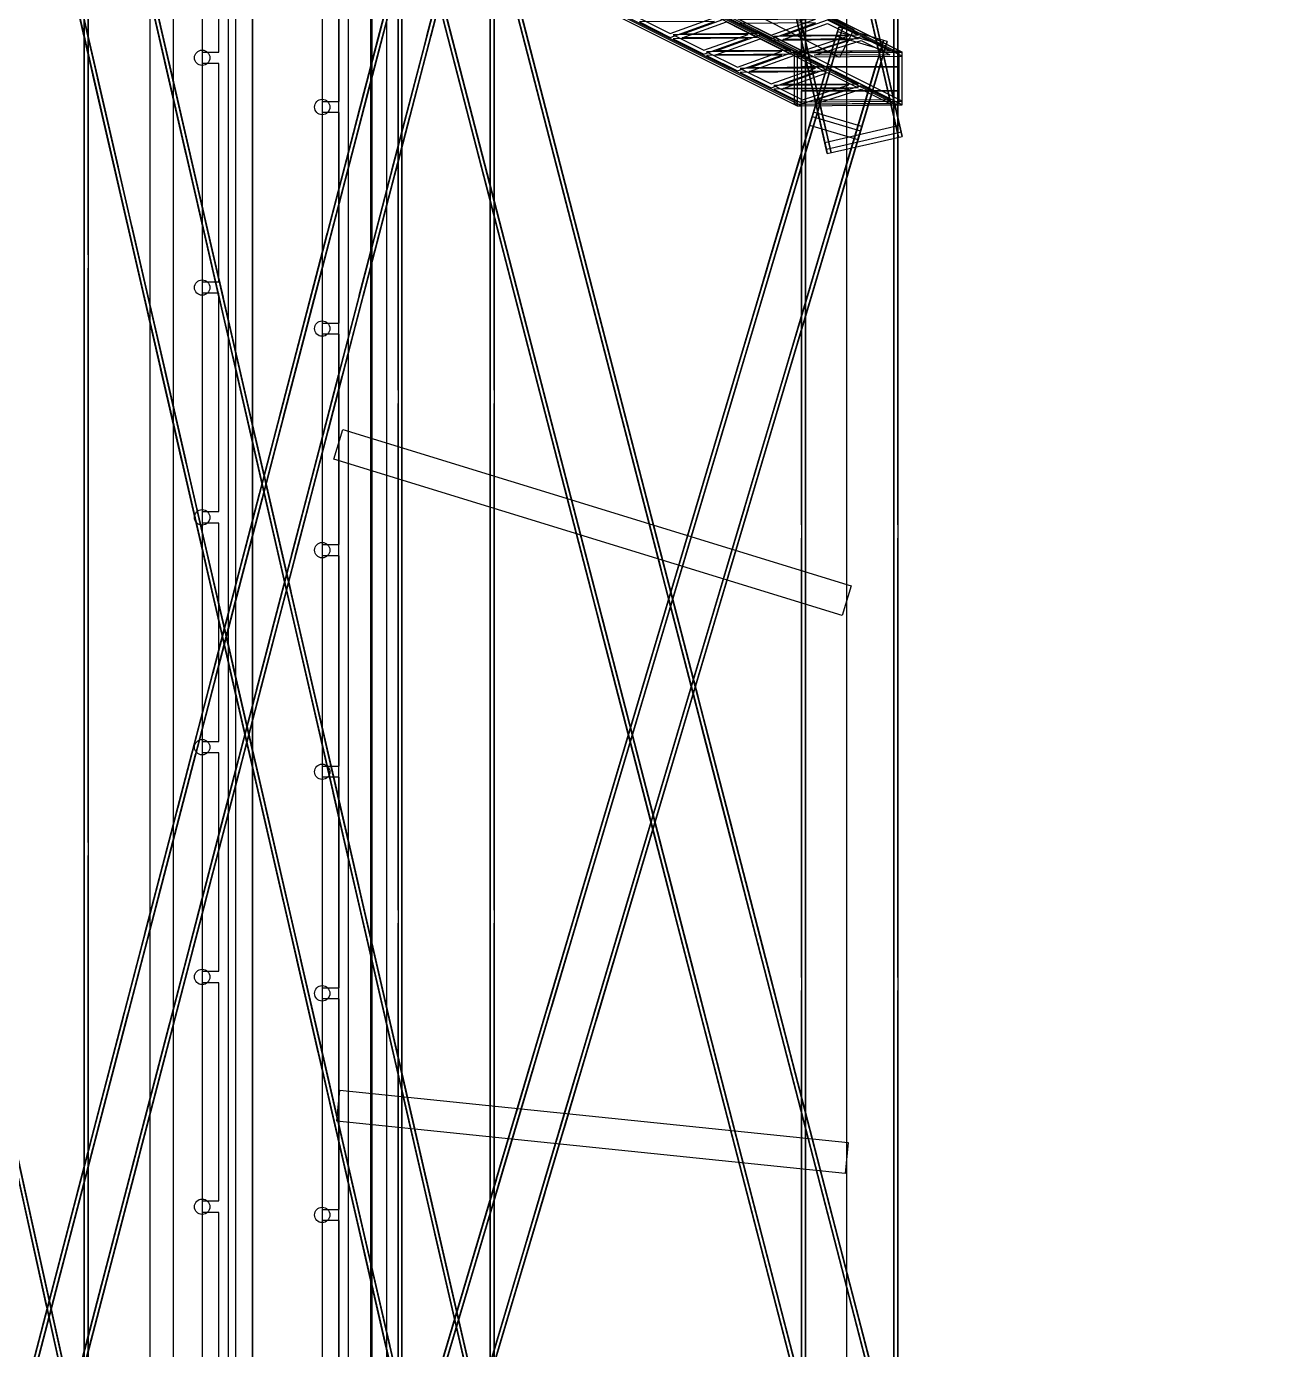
# Model space of a CAD drawing. Header units: millimetres. Extents: x -52000 to 48850, y -48850 to 51750.
# Drawn here: x -14732 to -9509, y 362 to 5870 of the extents above; entities that cross this region are included whole.
import ezdxf

# ---------------------------------------------------------------- set-up
doc = ezdxf.new("R2010")
doc.units = ezdxf.units.MM
doc.layers.add('D-STR-DECK', color=7, linetype='Continuous', lineweight=25)
doc.layers.add('D-STR-STRC', color=7, linetype='Continuous', lineweight=25)

msp = doc.modelspace()

# ---------------------------------------------------------------- linework, layer by layer
at = {"layer": 'D-STR-DECK'}
for points in [[(-11480, -14000), (11480, -14000), (14000, -11480), (14000, 11480), (11480, 14000), (-11480, 14000), (-14000, 11480), (-14000, -11480)], [(-14120, 11617.8), (-14120, -11617.8), (-14216, -11617.8), (-14216, 11617.8)], [(-14000, 11480), (-14000, -11480), (-13890, -11480), (-13890, 11480)], [(-14000, 11480), (-14000, -11480), (-13890, -11480), (-13890, 11480)], [(-14000, 11480), (-14000, -11480), (-13790, -11307.8), (-13790, 11307.8)], [(-14000, 11480), (-14000, -11480), (-13860, -11480), (-13860, 11480)], [(-13790, -11307.8), (4700, -11307.8), (4700, 11307.8), (-13790, 11307.8)], [(-13500, 11070), (-13500, -11070), (-13297.5, -10904), (-13297.5, 10904)], [(-13500, 11070), (-13500, -11070), (-13390, -11070), (-13390, 11070)], [(-13500, 11070), (-13500, -11070), (-13390, -11070), (-13390, 11070)], [(-13500, 11070), (-13500, -11070), (-13297.5, -10904), (-13297.5, 10904)], [(-13432.5, 11014.6), (-13432.5, -11014.6), (-13231, -10849.4), (-13231, 10849.4)], [(-13432.5, 11014.6), (-13432.5, -11014.6), (-11315.7, -9278.9), (-11315.7, 9278.9)], [(-13432.5, 11014.6), (-13432.5, -11014.6), (-13292.5, -11014.6), (-13292.5, 11014.6)], [(-13297.5, -10904), (4700, -10904), (4700, 10904), (-13297.5, 10904)], [(-11345.3, 5741.4), (-13462.1, 6826.3), (-13402.9, 6942), (-11286, 5857.1)], [(-14000, 6672.8), (-14000, 5763.9), (-13930, 5763.9), (-13930, 6672.8)], [(-13500, 6434.4), (-13500, 5558.1), (-13430, 5558.1), (-13430, 6434.4)], [(-14000, 5716.1), (-14000, 4807.3), (-13930, 4807.3), (-13930, 5716.1)], [(-13500, 5511.9), (-13500, 4635.6), (-13430, 4635.6), (-13430, 5511.9)], [(-14000, 4759.4), (-14000, 3850.6), (-13930, 3850.6), (-13930, 4759.4)], [(-13500, 4589.4), (-13500, 3713.1), (-13430, 3713.1), (-13430, 4589.4)], [(-11334.8, 3417.4), (-13451.6, 4068.4), (-13413.4, 4192.6), (-11296.6, 3541.7)], [(-14000, 3802.7), (-14000, 2893.9), (-13930, 2893.9), (-13930, 3802.7)], [(-13500, 3666.9), (-13500, 2790.6), (-13430, 2790.6), (-13430, 3666.9)], [(-14000, 2846.1), (-14000, 1937.3), (-13930, 1937.3), (-13930, 2846.1)], [(-13500, 2744.4), (-13500, 1868.1), (-13430, 1868.1), (-13430, 2744.4)], [(-14000, 1889.4), (-14000, 980.6), (-13930, 980.6), (-13930, 1889.4)], [(-13500, 1821.9), (-13500, 945.6), (-13430, 945.6), (-13430, 1821.9)], [(-11322.3, 1095.2), (-13439.1, 1312.2), (-13425.9, 1441.5), (-11309, 1224.5)], [(-14000, 932.7), (-14000, 23.9), (-13930, 23.9), (-13930, 932.7)], [(-13500, 899.4), (-13500, 23.1), (-13430, 23.1), (-13430, 899.4)]]:
    msp.add_lwpolyline(points, close=True, dxfattribs=at)
for centre in [(-14000, 5740), (-13500, 5535), (-14000, 4783.3), (-13500, 4612.5), (-14000, 3826.7), (-13500, 3690), (-14000, 2870), (-13500, 2767.5), (-14000, 1913.3), (-13500, 1845), (-14000, 956.7), (-13500, 922.5)]:
    msp.add_circle(centre, 32, dxfattribs=at)
at = {"layer": 'D-STR-STRC'}
for points in [[(-14491.3, 14675.3), (-14491.3, 14675.3), (-14491.3, -14675.3), (-14491.3, -14675.3)], [(-12906.5, 13290.9), (-12780.6, 12741.3), (-11100.1, 5409.1), (-11226, 5958.6)], [(-12890.9, 13294.4), (-12765, 12744.9), (-11084.5, 5412.7), (-11210.4, 5962.2)], [(-13202.9, 13222.9), (-13076.9, 12673.4), (-11396.4, 5341.2), (-11522.4, 5890.7)], [(-13187.3, 13226.5), (-13061.3, 12677), (-11380.8, 5344.8), (-11506.8, 5894.3)], [(-13167.9, 12983.9), (-13167.9, 12983.9), (-13167.9, -12983.9), (-13167.9, -12983.9)], [(-12799.9, 12983.9), (-12799.9, 12983.9), (-12799.9, -12983.9), (-12799.9, -12983.9)], [(-11487.4, 11303.4), (-11487.4, 11303.4), (-11487.4, -11303.4), (-11487.4, -11303.4)], [(-11119.4, 11303.4), (-11119.4, 11303.4), (-11119.4, -11303.4), (-11119.4, -11303.4)], [(-16417.3, 8543.1), (-16301.5, 8019.1), (-14476.8, -230.9), (-14592.7, 293.1)], [(-16401.7, 8546.5), (-16285.8, 8022.6), (-14461.2, -227.4), (-14577.1, 296.5)], [(-14597.2, 7639.8), (-14472.8, 7100.2), (-12781.4, -237.5), (-12905.8, 302.2)], [(-14581.6, 7643.4), (-14457.2, 7103.8), (-12765.8, -233.9), (-12890.2, 305.8)], [(-14893.5, 7571.6), (-14769.1, 7031.9), (-13077.6, -305.8), (-13202, 233.9)], [(-14877.9, 7575.2), (-14753.5, 7035.5), (-13062, -302.2), (-13186.4, 237.5)], [(-11503.4, 7508.1), (-11503.4, 7508.1), (-11503.4, 5701.7), (-11503.4, 5701.7)], [(-11487.4, 7508.1), (-11487.4, 7508.1), (-11487.4, 5701.7), (-11487.4, 5701.7)], [(-11119.4, 7508.1), (-11119.4, 7508.1), (-11119.4, 5701.7), (-11119.4, 5701.7)], [(-11103.4, 7508.1), (-11103.4, 7508.1), (-11103.4, 5701.7), (-11103.4, 5701.7)], [(-14491.3, 7287.7), (-14491.3, 7287.7), (-14491.3, 4919.3), (-14491.3, 4919.3)], [(-14475.3, 7287.7), (-14475.3, 7287.7), (-14475.3, 4919.3), (-14475.3, 4919.3)], [(-12916.8, 6807.4), (-12772.2, 6248.7), (-11091.7, -243.3), (-11236.3, 315.5)], [(-12901.4, 6811.4), (-12756.7, 6252.7), (-11076.2, -239.3), (-11220.9, 319.5)], [(-13211.1, 6731.3), (-13066.5, 6172.5), (-11386, -319.5), (-11530.6, 239.3)], [(-13195.7, 6735.3), (-13051, 6176.5), (-11370.5, -315.5), (-11515.2, 243.3)], [(-14824, -154.1), (-14729.9, 207.1), (-13038.5, 6699), (-13132.6, 6337.8)], [(-14808.5, -158.1), (-14714.4, 203), (-13023, 6695), (-13117.1, 6333.8)], [(-12892.1, 6711.9), (-12770.7, 6243), (-12654.3, 5793.4)], [(-12886.8, 6691.4), (-12770.4, 6241.8), (-12649, 5772.9)], [(-12876.6, 6715.9), (-12755.2, 6247), (-12638.9, 5797.4)], [(-12871.3, 6695.4), (-12754.9, 6245.8), (-12633.6, 5776.9)], [(-14636.3, -203), (-14542.2, 158.1), (-12850.7, 6650.1), (-12944.9, 6288.9)], [(-14620.8, -207.1), (-14526.7, 154.1), (-12835.3, 6646.1), (-12929.4, 6284.9)], [(-13186.4, 6635.7), (-13065, 6166.8), (-12948.6, 5717.2)], [(-13181.1, 6615.2), (-13064.7, 6165.6), (-12943.3, 5696.7)], [(-13170.9, 6639.7), (-13049.5, 6170.8), (-12933.2, 5721.2)], [(-13165.6, 6619.2), (-13049.2, 6169.6), (-12927.9, 5700.7)], [(-13256.2, 5863.4), (-13135.2, 6327.9), (-13069.1, 6581.6)], [(-13240.7, 5859.4), (-13119.7, 6323.8), (-13053.6, 6577.5)], [(-12765.5, 6603.3), (-13202.4, 6600.2), (-11521.9, 5759.9), (-11085, 5763.1)], [(-12765.5, 6587.4), (-13202.4, 6584.2), (-11521.9, 5744), (-11085, 5747.1)], [(-13068.5, 5814.5), (-12947.5, 6279), (-12881.4, 6532.6)], [(-13063.6, 5833.2), (-12997.5, 6086.9), (-12876.5, 6551.4)], [(-13053, 5810.5), (-12932, 6274.9), (-12865.9, 6528.6)], [(-13048.1, 5829.2), (-12982, 6082.9), (-12861, 6547.3)], [(-11350.5, 6501.9), (-11228.7, 5970.4), (-11127.4, 5528.2)], [(-11335, 6505.4), (-11213.1, 5974), (-11111.8, 5531.8)], [(-11346.4, 6484), (-11245.1, 6041.8), (-11123.3, 5510.4)], [(-11330.9, 6487.6), (-11229.5, 6045.4), (-11107.7, 5513.9)], [(-12765.5, 6399.7), (-13202.4, 6396.6), (-11521.9, 5556.3), (-11085, 5559.5)], [(-13183.9, 6442), (-13183.9, 6442), (-13183.9, 4355.5), (-13183.9, 4355.5)], [(-13167.9, 6442), (-13167.9, 6442), (-13167.9, 4355.5), (-13167.9, 4355.5)], [(-12799.9, 6442), (-12799.9, 6442), (-12799.9, 4355.5), (-12799.9, 4355.5)], [(-12783.9, 6442), (-12783.9, 6442), (-12783.9, 4355.5), (-12783.9, 4355.5)], [(-11646.9, 6434), (-11525.1, 5902.5), (-11423.7, 5460.3)], [(-11642.8, 6416.1), (-11541.4, 5973.9), (-11419.6, 5442.4)], [(-11631.3, 6437.5), (-11509.5, 5906.1), (-11408.1, 5463.9)], [(-11627.2, 6419.7), (-11525.8, 5977.5), (-11404, 5446)], [(-14299.4, 6347.8), (-14169.7, 5785.1), (-14069.6, 5350.9)], [(-14283.8, 6351.4), (-14154.1, 5788.7), (-14054, 5354.5)], [(-14280.1, 6335.4), (-14180, 5901.1), (-14050.3, 5338.5)], [(-12765.5, 6383.7), (-13202.4, 6380.6), (-11521.9, 5540.3), (-11085, 5543.5)], [(-14595.6, 6279.5), (-14465.9, 5716.8), (-14365.8, 5282.6)], [(-14580, 6283.1), (-14450.3, 5720.4), (-14350.2, 5286.2)], [(-14295.7, 6331.8), (-14195.6, 5897.5), (-14065.9, 5334.9)], [(-14591.9, 6263.5), (-14491.8, 5829.3), (-14362.1, 5266.6)], [(-14576.3, 6267.1), (-14476.2, 5832.9), (-14346.6, 5270.2)], [(-12759.9, 6201.2), (-12630.7, 5702), (-12514.3, 5252.4)], [(-12754.6, 6180.7), (-12638.2, 5731.1), (-12509, 5231.9)], [(-12744.4, 6205.2), (-12615.2, 5706), (-12498.8, 5256.4)], [(-12739.1, 6184.7), (-12622.7, 5735.1), (-12493.5, 5235.9)], [(-13054.2, 6125), (-12925, 5625.8), (-12808.6, 5176.2)], [(-13038.7, 6129), (-12909.5, 5629.9), (-12793.1, 5180.2)], [(-13397.1, 5322.4), (-13267.8, 5819), (-13201.7, 6072.7)], [(-13392.3, 5341.2), (-13326.2, 5594.8), (-13196.8, 6091.5)], [(-13381.7, 5318.4), (-13252.3, 5815), (-13186.2, 6068.7)], [(-13376.8, 5337.1), (-13310.7, 5590.8), (-13181.3, 6087.4)], [(-13048.9, 6104.5), (-12932.5, 5654.9), (-12803.3, 5155.7)], [(-13033.4, 6108.6), (-12917, 5658.9), (-12787.8, 5159.7)], [(-13209.4, 5273.5), (-13080, 5770.1), (-13013.9, 6023.8)], [(-13204.5, 5292.2), (-13138.4, 5545.9), (-13009, 6042.5)], [(-13193.9, 5269.5), (-13064.5, 5766.1), (-12998.4, 6019.8)], [(-13189, 5288.2), (-13123, 5541.9), (-12993.6, 6038.5)], [(-11221, 6008.4), (-11532.9, 5936.9), (-11407, 5387.3), (-11095.1, 5458.8)], [(-11210.4, 5962.2), (-11522.4, 5890.7), (-11396.4, 5341.2), (-11084.5, 5412.7)], [(-11866.3, 5907.3), (-12179.1, 5905.1), (-12050.9, 5841)], [(-11816.3, 5905), (-11688.1, 5840.9), (-12000.9, 5838.6)], [(-11446.2, 5900.9), (-11759, 5898.6), (-11630.8, 5834.6)], [(-11396.2, 5898.5), (-11268, 5834.5), (-11580.8, 5832.2)], [(-13139.7, -155.6), (-13029.4, 215.4), (-11348.9, 5867.1), (-11459.2, 5496.1)], [(-13124.4, -160.1), (-13014.1, 210.9), (-11333.6, 5862.6), (-11443.9, 5491.6)], [(-11866.3, 5891.3), (-12179.1, 5889.1), (-12050.9, 5825)], [(-11816.3, 5889), (-11688.1, 5824.9), (-12000.9, 5822.7)], [(-11446.2, 5884.9), (-11759, 5882.7), (-11630.8, 5818.6)], [(-11396.2, 5882.6), (-11268, 5818.5), (-11580.8, 5816.2)], [(-11459.2, 5496.1), (-11257.9, 5436.3), (-11147.6, 5807.3), (-11348.9, 5867.1)], [(-11354.2, 5849.5), (-11152.9, 5789.6), (-11147.6, 5807.3), (-11348.9, 5867.1)], [(-12953.8, -210.9), (-12843.5, 160.1), (-11163, 5811.9), (-11273.3, 5440.8)], [(-12938.4, -215.4), (-12828.1, 155.6), (-11147.6, 5807.3), (-11257.9, 5436.3)], [(-11726.3, 5837.3), (-12039, 5835), (-11910.9, 5771)], [(-11726.3, 5821.3), (-12039, 5819.1), (-11910.9, 5755)], [(-11676.2, 5834.9), (-11548.1, 5770.9), (-11860.9, 5768.6)], [(-11676.2, 5819), (-11548.1, 5754.9), (-11860.9, 5752.6)], [(-11306.2, 5830.9), (-11618.9, 5828.6), (-11499.4, 5768.9)], [(-11306.2, 5814.9), (-11618.9, 5812.6), (-11499.4, 5752.9)], [(-11470.3, 5458.9), (-11269, 5399.1), (-11158.7, 5770.1), (-11360, 5829.9)], [(-11256.1, 5828.5), (-11136.6, 5768.7), (-11449.4, 5766.5)], [(-11256.1, 5812.5), (-11136.6, 5752.8), (-11449.4, 5750.5)], [(-14158.4, 5736.3), (-14028.7, 5173.7), (-13928.6, 4739.4)], [(-14142.8, 5739.9), (-14013.1, 5177.3), (-13913, 4743)], [(-11586.2, 5767.3), (-11899, 5765), (-11770.9, 5701)], [(-11586.2, 5751.3), (-11899, 5749.1), (-11770.9, 5685)], [(-11536.2, 5764.9), (-11408.1, 5700.8), (-11720.8, 5698.6)], [(-11536.2, 5748.9), (-11408.1, 5684.9), (-11720.8, 5682.6)], [(-11580.7, 5087.5), (-11459.8, 5494.3), (-11382.3, 5754.9)], [(-11573.9, 5110.5), (-11496.4, 5371.1), (-11375.5, 5777.9)], [(-11565.4, 5082.9), (-11444.5, 5489.7), (-11367, 5750.3)], [(-11558.6, 5105.9), (-11481.1, 5366.5), (-11360.1, 5773.3)], [(-11096.9, 5549.4), (-11096.9, 5769), (-11533.8, 5765.9), (-11533.8, 5546.3)], [(-11085, 5543.5), (-11085, 5763.1), (-11521.9, 5759.9), (-11521.9, 5540.3)], [(-11502, 5540.5), (-11502, 5760.1), (-11521.9, 5759.9), (-11521.9, 5540.3)], [(-11085, 5543.5), (-11085, 5763.1), (-11104.8, 5762.9), (-11104.8, 5543.3)], [(-14154.8, 5720.3), (-14054.7, 5286.1), (-13925, 4723.4)], [(-14139.2, 5723.9), (-14039.1, 5289.7), (-13909.4, 4727)], [(-11446.2, 5697.3), (-11759, 5695), (-11630.8, 5630.9)], [(-11446.2, 5681.3), (-11759, 5679), (-11630.8, 5615)], [(-11396.2, 5694.9), (-11268, 5630.8), (-11580.8, 5628.6)], [(-11396.2, 5678.9), (-11268, 5614.9), (-11580.8, 5612.6)], [(-11103.4, 5701.7), (-11503.4, 5701.7), (-11503.4, 5701.7), (-11103.4, 5701.7)], [(-11394.8, 5032.2), (-11273.8, 5439), (-11196.3, 5699.6)], [(-11388, 5055.2), (-11310.5, 5315.8), (-11189.5, 5722.6)], [(-11379.5, 5027.6), (-11258.5, 5434.4), (-11181, 5695)], [(-11372.6, 5050.6), (-11295.1, 5311.2), (-11174.2, 5718)], [(-14454.7, 5668), (-14325, 5105.4), (-14224.9, 4671.1)], [(-14451, 5652), (-14350.9, 5217.8), (-14221.2, 4655.2)], [(-14439.1, 5671.6), (-14309.4, 5109), (-14209.3, 4674.7)], [(-14435.4, 5655.6), (-14335.3, 5221.4), (-14205.6, 4658.8)], [(-12619.9, 5660.2), (-12490.7, 5161), (-12374.3, 4711.4)], [(-12614.6, 5639.7), (-12498.2, 5190.1), (-12369, 4690.9)], [(-12604.4, 5664.2), (-12475.2, 5165), (-12358.8, 4715.4)], [(-12599.1, 5643.7), (-12482.7, 5194.1), (-12353.5, 4694.9)], [(-11306.2, 5627.2), (-11618.9, 5625), (-11499.4, 5565.2)], [(-11256.1, 5624.9), (-11136.6, 5565.1), (-11449.4, 5562.9)], [(-12914.2, 5584), (-12785, 5084.8), (-12668.6, 4635.2)], [(-12908.9, 5563.6), (-12792.5, 5113.9), (-12663.3, 4614.7)], [(-12898.7, 5588), (-12769.5, 5088.9), (-12653.1, 4639.2)], [(-12893.4, 5567.6), (-12777, 5117.9), (-12647.8, 4618.7)], [(-11306.2, 5611.3), (-11618.9, 5609), (-11499.4, 5549.3)], [(-11503.4, 5601.7), (-11503.4, 5601.7), (-11503.4, 3795.3), (-11503.4, 3795.3)], [(-11103.4, 5601.7), (-11503.4, 5601.7), (-11503.4, 5601.7), (-11103.4, 5601.7)], [(-11487.4, 5601.7), (-11487.4, 5601.7), (-11487.4, 3795.3), (-11487.4, 3795.3)], [(-11256.1, 5608.9), (-11136.6, 5549.1), (-11449.4, 5546.9)], [(-11119.4, 5601.7), (-11119.4, 5601.7), (-11119.4, 3795.3), (-11119.4, 3795.3)], [(-11103.4, 5601.7), (-11103.4, 5601.7), (-11103.4, 3795.3), (-11103.4, 3795.3)], [(-13538.1, 4781.4), (-13408.7, 5278), (-13342.6, 5531.7)], [(-13533.2, 4800.2), (-13467.1, 5053.8), (-13337.7, 5550.5)], [(-13522.6, 4777.4), (-13393.2, 5274), (-13327.1, 5527.7)], [(-13517.7, 4796.1), (-13451.6, 5049.8), (-13322.2, 5546.4)], [(-11459.2, 5496.1), (-11257.9, 5436.3), (-11252.7, 5453.9), (-11454, 5513.8)], [(-13350.4, 4732.5), (-13221, 5229.1), (-13154.9, 5482.8)], [(-13345.5, 4751.2), (-13279.4, 5004.9), (-13150, 5501.5)], [(-13334.9, 4728.5), (-13205.5, 5225.1), (-13139.4, 5478.8)], [(-13330, 4747.2), (-13263.9, 5000.9), (-13134.5, 5497.5)], [(-11088.4, 5429.9), (-11400.3, 5358.4), (-11396.4, 5341.2), (-11084.5, 5412.7)], [(-11720.8, 4616.5), (-11591.8, 5050.3), (-11514.3, 5310.9)], [(-11713.9, 4639.5), (-11636.5, 4900.1), (-11507.5, 5333.9)], [(-11705.5, 4611.9), (-11576.5, 5045.7), (-11499, 5306.3)], [(-11698.6, 4634.9), (-11621.1, 4895.5), (-11492.1, 5329.3)], [(-11534.8, 4561.2), (-11405.9, 4995), (-11328.4, 5255.6)], [(-11528, 4584.2), (-11450.5, 4844.8), (-11321.5, 5278.6)], [(-11519.5, 4556.6), (-11390.5, 4990.4), (-11313, 5251)], [(-11512.7, 4579.6), (-11435.2, 4840.2), (-11306.2, 5274)], [(-14017.5, 5124.8), (-13887.8, 4562.2), (-13787.7, 4127.9)], [(-14001.9, 5128.4), (-13872.2, 4565.8), (-13772.1, 4131.5)], [(-12464.3, 5123.2), (-12335.1, 4624), (-12218.7, 4174.4)], [(-14013.8, 5108.9), (-13913.7, 4674.6), (-13784, 4112)], [(-13998.2, 5112.4), (-13898.1, 4678.2), (-13768.4, 4115.6)], [(-12479.8, 5119.2), (-12350.6, 4620), (-12234.2, 4170.4)], [(-12474.5, 5098.7), (-12358.1, 4649.1), (-12228.9, 4149.9)], [(-12459, 5102.7), (-12342.6, 4653.1), (-12213.4, 4153.9)], [(-14313.7, 5056.5), (-14184, 4493.9), (-14083.9, 4059.6)], [(-14310, 5040.6), (-14209.9, 4606.3), (-14080.2, 4043.7)], [(-14298.1, 5060.1), (-14168.4, 4497.5), (-14068.3, 4063.2)], [(-14294.4, 5044.2), (-14194.3, 4609.9), (-14064.6, 4047.3)], [(-12774.1, 5043), (-12644.9, 4543.8), (-12528.5, 4094.2)], [(-12768.8, 5022.6), (-12652.4, 4572.9), (-12523.2, 4073.7)], [(-12758.6, 5047), (-12629.4, 4547.9), (-12513, 4098.2)], [(-12753.3, 5026.6), (-12636.9, 4576.9), (-12507.7, 4077.7)], [(-13679, 4240.4), (-13549.7, 4737.1), (-13483.6, 4990.7)], [(-13674.2, 4259.2), (-13608.1, 4512.8), (-13478.7, 5009.5)], [(-13663.6, 4236.4), (-13534.2, 4733), (-13468.1, 4986.7)], [(-13658.7, 4255.1), (-13592.6, 4508.8), (-13463.2, 5005.4)], [(-13486.4, 4210.2), (-13420.3, 4463.9), (-13291, 4960.5)], [(-13491.3, 4191.5), (-13361.9, 4688.1), (-13295.8, 4941.8)], [(-13475.8, 4187.5), (-13346.4, 4684.1), (-13280.3, 4937.8)], [(-13471, 4206.2), (-13404.9, 4459.9), (-13275.5, 4956.5)], [(-14491.3, 4864.3), (-14491.3, 4864.3), (-14491.3, 2473.4), (-14491.3, 2473.4)], [(-14475.3, 4864.3), (-14475.3, 4864.3), (-14475.3, 2473.4), (-14475.3, 2473.4)], [(-11854, 4168.5), (-11776.5, 4429.1), (-11647.5, 4862.9)], [(-11838.7, 4164), (-11761.2, 4424.6), (-11632.2, 4858.3)], [(-11860.8, 4145.5), (-11731.9, 4579.3), (-11654.4, 4839.9)], [(-11845.5, 4141), (-11716.5, 4574.7), (-11639, 4835.3)], [(-11668, 4113.2), (-11590.5, 4373.8), (-11461.6, 4807.6)], [(-11652.7, 4108.7), (-11575.2, 4369.3), (-11446.2, 4803)], [(-11674.9, 4090.2), (-11545.9, 4524), (-11468.4, 4784.6)], [(-11659.5, 4085.7), (-11530.6, 4519.4), (-11453.1, 4780)], [(-12339.8, 4578.2), (-12210.6, 4079), (-12094.2, 3629.4)], [(-12324.3, 4582.2), (-12195.1, 4083), (-12078.7, 3633.4)], [(-13860.9, 4516.9), (-13731.2, 3954.3), (-13631.1, 3520.1)], [(-12334.5, 4557.7), (-12218.1, 4108.1), (-12088.9, 3608.9)], [(-12319, 4561.7), (-12202.6, 4112.1), (-12073.4, 3612.9)], [(-13876.5, 4513.3), (-13746.8, 3950.7), (-13646.7, 3516.5)], [(-13872.8, 4497.4), (-13772.7, 4063.1), (-13643.1, 3500.5)], [(-13857.3, 4501), (-13757.2, 4066.7), (-13627.5, 3504.1)], [(-13815.1, 3718.2), (-13749, 3971.8), (-13619.6, 4468.5)], [(-13799.6, 3714.1), (-13733.5, 3967.8), (-13604.2, 4464.4)], [(-12634.1, 4502), (-12504.9, 4002.9), (-12388.5, 3553.2)], [(-12628.8, 4481.6), (-12512.4, 4031.9), (-12383.2, 3532.7)], [(-12618.6, 4506), (-12489.4, 4006.9), (-12373, 3557.2)], [(-12613.3, 4485.6), (-12496.9, 4035.9), (-12367.7, 3536.7)], [(-14172.8, 4445.1), (-14043.1, 3882.4), (-13943, 3448.2)], [(-14169.1, 4429.1), (-14069, 3994.8), (-13939.3, 3432.2)], [(-14157.2, 4448.7), (-14027.5, 3886), (-13927.4, 3451.8)], [(-14153.5, 4432.7), (-14053.4, 3998.4), (-13923.7, 3435.8)], [(-13820, 3699.4), (-13690.6, 4196.1), (-13624.5, 4449.7)], [(-13804.5, 3695.4), (-13675.1, 4192), (-13609, 4445.7)], [(-13627.4, 3669.3), (-13561.3, 3922.9), (-13431.9, 4419.6)], [(-13611.9, 3665.2), (-13545.8, 3918.9), (-13416.4, 4415.5)], [(-13632.3, 3650.5), (-13502.9, 4147.1), (-13436.8, 4400.8)], [(-13616.8, 3646.5), (-13487.4, 4143.1), (-13421.3, 4396.8)], [(-12000.9, 3674.5), (-11871.9, 4108.3), (-11794.4, 4368.9)], [(-11994, 3697.5), (-11916.5, 3958.1), (-11787.6, 4391.9)], [(-11985.5, 3670), (-11856.6, 4103.7), (-11779.1, 4364.3)], [(-11978.7, 3693), (-11901.2, 3953.6), (-11772.2, 4387.4)], [(-13183.9, 4300.5), (-13183.9, 4300.5), (-13183.9, 2191.5), (-13183.9, 2191.5)], [(-13167.9, 4300.5), (-13167.9, 4300.5), (-13167.9, 2191.5), (-13167.9, 2191.5)], [(-12799.9, 4300.5), (-12799.9, 4300.5), (-12799.9, 2191.5), (-12799.9, 2191.5)], [(-12783.9, 4300.5), (-12783.9, 4300.5), (-12783.9, 2191.5), (-12783.9, 2191.5)], [(-11814.9, 3619.2), (-11685.9, 4053), (-11608.5, 4313.6)], [(-11808.1, 3642.3), (-11730.6, 3902.8), (-11601.6, 4336.6)], [(-11799.6, 3614.7), (-11670.6, 4048.5), (-11593.1, 4309.1)], [(-11792.7, 3637.7), (-11715.3, 3898.3), (-11586.3, 4332.1)], [(-12199.7, 4037.2), (-12070.5, 3538), (-11954.1, 3088.4)], [(-12184.3, 4041.2), (-12055, 3542), (-11938.6, 3092.4)], [(-12194.4, 4016.7), (-12078.1, 3567.1), (-11948.8, 3067.9)], [(-12179, 4020.8), (-12062.6, 3571.1), (-11933.3, 3071.9)], [(-13956.1, 3177.2), (-13890, 3430.8), (-13760.6, 3927.5)], [(-13940.6, 3173.1), (-13874.5, 3426.8), (-13745.1, 3923.4)], [(-12494, 3961), (-12364.8, 3461.9), (-12248.4, 3012.2)], [(-12488.7, 3940.6), (-12372.4, 3490.9), (-12243.1, 2991.7)], [(-12478.6, 3965), (-12349.3, 3465.9), (-12232.9, 3016.2)], [(-12473.3, 3944.6), (-12356.9, 3494.9), (-12227.6, 2995.7)], [(-12134.1, 3226.6), (-12056.6, 3487.2), (-11927.6, 3920.9)], [(-12118.7, 3222), (-12041.2, 3482.6), (-11912.3, 3916.4)], [(-13961, 3158.4), (-13831.6, 3655.1), (-13765.5, 3908.7)], [(-13945.5, 3154.4), (-13816.1, 3651), (-13750, 3904.7)], [(-13773.2, 3109.5), (-13643.8, 3606.1), (-13577.7, 3859.8)], [(-13768.3, 3128.3), (-13702.2, 3381.9), (-13572.9, 3878.6)], [(-13757.7, 3105.5), (-13628.3, 3602.1), (-13562.3, 3855.8)], [(-13752.9, 3124.2), (-13686.8, 3377.9), (-13557.4, 3874.5)], [(-13735.6, 3901.9), (-13605.9, 3339.2), (-13505.8, 2905)], [(-13731.9, 3885.9), (-13631.8, 3451.7), (-13502.1, 2889)], [(-13720, 3905.5), (-13590.3, 3342.8), (-13490.2, 2908.6)], [(-13716.3, 3889.5), (-13616.2, 3455.2), (-13486.5, 2892.6)], [(-12140.9, 3203.6), (-12011.9, 3637.3), (-11934.4, 3897.9)], [(-12125.6, 3199), (-11996.6, 3632.8), (-11919.1, 3893.4)], [(-11948.1, 3171.3), (-11870.6, 3431.9), (-11741.7, 3865.6)], [(-11932.8, 3166.7), (-11855.3, 3427.3), (-11726.3, 3861.1)], [(-14031.8, 3833.6), (-13902.1, 3271), (-13802, 2836.7)], [(-14028.1, 3817.6), (-13928, 3383.4), (-13798.3, 2820.7)], [(-14016.2, 3837.2), (-13886.5, 3274.5), (-13786.4, 2840.3)], [(-14012.5, 3821.2), (-13912.4, 3387), (-13782.7, 2824.3)], [(-11955, 3148.3), (-11826, 3582), (-11748.5, 3842.6)], [(-11939.6, 3143.7), (-11810.6, 3577.5), (-11733.2, 3838.1)], [(-11503.4, 3740.3), (-11503.4, 3740.3), (-11503.4, 1911.4), (-11503.4, 1911.4)], [(-11487.4, 3740.3), (-11487.4, 3740.3), (-11487.4, 1911.4), (-11487.4, 1911.4)], [(-11119.4, 3740.3), (-11119.4, 3740.3), (-11119.4, 1911.4), (-11119.4, 1911.4)], [(-11103.4, 3740.3), (-11103.4, 3740.3), (-11103.4, 1911.4), (-11103.4, 1911.4)], [(-12059.7, 3496.2), (-11930.5, 2997), (-11814.1, 2547.4)], [(-12054.4, 3475.7), (-11938, 3026.1), (-11808.8, 2526.9)], [(-12044.2, 3500.2), (-11915, 3001), (-11798.6, 2551.4)], [(-12038.9, 3479.8), (-11922.5, 3030.1), (-11793.3, 2530.9)], [(-12354, 3420), (-12224.8, 2920.9), (-12108.4, 2471.2)], [(-12338.5, 3424), (-12209.3, 2924.9), (-12092.9, 2475.2)], [(-12281, 2732.6), (-12152, 3166.4), (-12074.5, 3427)], [(-12274.1, 2755.6), (-12196.6, 3016.2), (-12067.6, 3450)], [(-12265.6, 2728), (-12136.6, 3161.8), (-12059.2, 3422.4)], [(-12258.8, 2751), (-12181.3, 3011.6), (-12052.3, 3445.4)], [(-14101.9, 2617.4), (-13972.5, 3114.1), (-13906.4, 3367.7)], [(-14097, 2636.2), (-14030.9, 2889.9), (-13901.5, 3386.5)], [(-14086.4, 2613.4), (-13957, 3110), (-13890.9, 3363.7)], [(-14081.5, 2632.1), (-14015.4, 2885.8), (-13886.1, 3382.4)], [(-12348.7, 3399.6), (-12232.3, 2949.9), (-12103.1, 2450.7)], [(-12333.2, 3403.6), (-12216.8, 2953.9), (-12087.6, 2454.8)], [(-12095, 2677.3), (-11966, 3111.1), (-11888.5, 3371.7)], [(-12088.2, 2700.3), (-12010.7, 2960.9), (-11881.7, 3394.7)], [(-12079.7, 2672.7), (-11950.7, 3106.5), (-11873.2, 3367.1)], [(-12072.8, 2695.7), (-11995.3, 2956.3), (-11866.4, 3390.1)], [(-13914.2, 2568.5), (-13784.8, 3065.1), (-13718.7, 3318.8)], [(-13909.3, 2587.3), (-13843.2, 2840.9), (-13713.8, 3337.6)], [(-13898.7, 2564.5), (-13769.3, 3061.1), (-13703.2, 3314.8)], [(-13893.8, 2583.2), (-13827.7, 2836.9), (-13698.3, 3333.5)], [(-13594.6, 3290.4), (-13464.9, 2727.8), (-13364.8, 2293.5)], [(-13590.9, 3274.4), (-13490.8, 2840.2), (-13361.2, 2277.5)], [(-13579, 3294), (-13449.3, 2731.4), (-13349.2, 2297.1)], [(-13575.4, 3278), (-13475.3, 2843.8), (-13345.6, 2281.1)], [(-13890.9, 3222.1), (-13761.2, 2659.5), (-13661.1, 2225.2)], [(-13887.2, 3206.1), (-13787.1, 2771.9), (-13657.4, 2209.3)], [(-13875.3, 3225.7), (-13745.6, 2663.1), (-13645.5, 2228.8)], [(-13871.6, 3209.7), (-13771.5, 2775.5), (-13641.8, 2212.9)], [(-12414.2, 2284.6), (-12336.7, 2545.2), (-12207.7, 2979)], [(-12421, 2261.6), (-12292, 2695.4), (-12214.5, 2956)], [(-12405.7, 2257), (-12276.7, 2690.8), (-12199.2, 2951.4)], [(-12398.8, 2280.1), (-12321.3, 2540.7), (-12192.4, 2974.4)], [(-12228.2, 2229.3), (-12150.7, 2489.9), (-12021.7, 2923.7)], [(-11919.7, 2955.2), (-11790.4, 2456), (-11674.1, 2006.4)], [(-11914.4, 2934.7), (-11798, 2485.1), (-11668.8, 1985.9)], [(-11904.2, 2959.2), (-11775, 2460.1), (-11658.6, 2010.4)], [(-11898.9, 2938.8), (-11782.5, 2489.1), (-11653.3, 1989.9)], [(-12235, 2206.3), (-12106.1, 2640.1), (-12028.6, 2900.7)], [(-12219.7, 2201.8), (-12090.7, 2635.5), (-12013.2, 2896.1)], [(-12214, 2879), (-12084.7, 2379.9), (-11968.4, 1930.2)], [(-12212.9, 2224.8), (-12135.4, 2485.4), (-12006.4, 2919.1)], [(-12198.5, 2883), (-12069.3, 2383.9), (-11952.9, 1934.2)], [(-14242.9, 2076.4), (-14113.5, 2573.1), (-14047.4, 2826.7)], [(-14238, 2095.2), (-14171.9, 2348.9), (-14042.5, 2845.5)], [(-14227.4, 2072.4), (-14098, 2569), (-14031.9, 2822.7)], [(-14222.5, 2091.1), (-14156.4, 2344.8), (-14027, 2841.4)], [(-12208.7, 2858.6), (-12092.3, 2408.9), (-11963.1, 1909.7)], [(-12193.2, 2862.6), (-12076.8, 2412.9), (-11947.6, 1913.8)], [(-14055.1, 2027.5), (-13925.7, 2524.2), (-13859.6, 2777.8)], [(-14050.2, 2046.3), (-13984.1, 2299.9), (-13854.8, 2796.6)], [(-14039.6, 2023.5), (-13910.2, 2520.1), (-13844.2, 2773.8)], [(-14034.8, 2042.2), (-13968.7, 2295.9), (-13839.3, 2792.5)], [(-13453.7, 2678.9), (-13324, 2116.3), (-13223.9, 1682)], [(-13450, 2663), (-13349.9, 2228.7), (-13220.2, 1666.1)], [(-13438.1, 2682.5), (-13308.4, 2119.9), (-13208.3, 1685.6)], [(-13434.4, 2666.6), (-13334.3, 2232.3), (-13204.6, 1669.7)], [(-13749.9, 2610.6), (-13620.2, 2048), (-13520.1, 1613.8)], [(-13746.2, 2594.7), (-13646.1, 2160.4), (-13516.4, 1597.8)], [(-13734.3, 2614.2), (-13604.6, 2051.6), (-13504.5, 1617.4)], [(-13730.6, 2598.3), (-13630.5, 2164), (-13500.8, 1601.4)], [(-12561, 1790.6), (-12432.1, 2224.4), (-12354.6, 2485)], [(-12554.2, 1813.6), (-12476.7, 2074.2), (-12347.7, 2508)], [(-12545.7, 1786.1), (-12416.7, 2219.8), (-12339.2, 2480.4)], [(-12538.9, 1809.1), (-12461.4, 2069.7), (-12332.4, 2503.4)], [(-12375.1, 1735.3), (-12246.1, 2169.1), (-12168.6, 2429.7)], [(-12368.2, 1758.3), (-12290.8, 2018.9), (-12161.8, 2452.7)], [(-12359.7, 1730.8), (-12230.8, 2164.5), (-12153.3, 2425.1)], [(-12352.9, 1753.8), (-12275.4, 2014.4), (-12146.4, 2448.2)], [(-14491.3, 2418.4), (-14491.3, 2418.4), (-14491.3, 50), (-14491.3, 50)], [(-14475.3, 2418.4), (-14475.3, 2418.4), (-14475.3, 50), (-14475.3, 50)], [(-11779.6, 2414.2), (-11650.4, 1915), (-11534, 1465.4)], [(-11774.3, 2393.8), (-11657.9, 1944.1), (-11528.7, 1444.9)], [(-11764.1, 2418.2), (-11634.9, 1919.1), (-11518.5, 1469.4)], [(-11758.8, 2397.8), (-11642.4, 1948.1), (-11513.2, 1448.9)], [(-12073.9, 2338), (-11944.7, 1838.9), (-11828.3, 1389.2)], [(-12068.6, 2317.6), (-11952.2, 1867.9), (-11823, 1368.7)], [(-12058.4, 2342), (-11929.2, 1842.9), (-11812.8, 1393.2)], [(-12053.1, 2321.6), (-11936.7, 1871.9), (-11807.5, 1372.8)], [(-14383.8, 1535.4), (-14254.4, 2032.1), (-14188.3, 2285.7)], [(-14378.9, 1554.2), (-14312.8, 1807.9), (-14183.4, 2304.5)], [(-14368.3, 1531.4), (-14238.9, 2028), (-14172.8, 2281.7)], [(-14363.4, 1550.1), (-14297.3, 1803.8), (-14168, 2300.4)], [(-14196.1, 1486.5), (-14066.7, 1983.2), (-14000.6, 2236.8)], [(-14191.2, 1505.3), (-14125.1, 1758.9), (-13995.7, 2255.6)], [(-14180.6, 1482.5), (-14051.2, 1979.1), (-13985.1, 2232.8)], [(-14175.7, 1501.2), (-14109.6, 1754.9), (-13980.2, 2251.5)], [(-13183.9, 2136.5), (-13183.9, 2136.5), (-13183.9, 50), (-13183.9, 50)], [(-13167.9, 2136.5), (-13167.9, 2136.5), (-13167.9, 50), (-13167.9, 50)], [(-12799.9, 2136.5), (-12799.9, 2136.5), (-12799.9, 50), (-12799.9, 50)], [(-12783.9, 2136.5), (-12783.9, 2136.5), (-12783.9, 50), (-12783.9, 50)], [(-13312.7, 2067.5), (-13183, 1504.8), (-13082.9, 1070.6)], [(-13309, 2051.5), (-13208.9, 1617.2), (-13079.2, 1054.6)], [(-13297.1, 2071), (-13167.4, 1508.4), (-13067.3, 1074.2)], [(-13293.5, 2055.1), (-13193.4, 1620.8), (-13063.7, 1058.2)], [(-13609, 1999.2), (-13479.3, 1436.5), (-13379.2, 1002.3)], [(-13605.3, 1983.2), (-13505.2, 1549), (-13375.5, 986.3)], [(-13593.4, 2002.8), (-13463.7, 1440.1), (-13363.6, 1005.9)], [(-13589.7, 1986.8), (-13489.6, 1552.5), (-13359.9, 989.9)], [(-12701.1, 1319.7), (-12572.1, 1753.4), (-12494.6, 2014)], [(-12694.2, 1342.7), (-12616.8, 1603.3), (-12487.8, 2037)], [(-12685.7, 1315.1), (-12556.8, 1748.9), (-12479.3, 2009.5)], [(-12678.9, 1338.1), (-12601.4, 1598.7), (-12472.4, 2032.5)], [(-12515.1, 1264.4), (-12386.1, 1698.1), (-12308.7, 1958.7)], [(-12508.3, 1287.4), (-12430.8, 1548), (-12301.8, 1981.7)], [(-12499.8, 1259.8), (-12370.8, 1693.6), (-12293.3, 1954.2)], [(-12492.9, 1282.8), (-12415.5, 1543.4), (-12286.5, 1977.2)], [(-11639.6, 1873.2), (-11510.4, 1374), (-11394, 924.4)], [(-11624.1, 1877.2), (-11494.9, 1378.1), (-11378.5, 928.4)], [(-11634.3, 1852.8), (-11517.9, 1403.1), (-11388.7, 903.9)], [(-11618.8, 1856.8), (-11502.4, 1407.1), (-11373.2, 907.9)], [(-11503.4, 1856.4), (-11503.4, 1856.4), (-11503.4, 50), (-11503.4, 50)], [(-11487.4, 1856.4), (-11487.4, 1856.4), (-11487.4, 50), (-11487.4, 50)], [(-11119.4, 1856.4), (-11119.4, 1856.4), (-11119.4, 50), (-11119.4, 50)], [(-11103.4, 1856.4), (-11103.4, 1856.4), (-11103.4, 50), (-11103.4, 50)], [(-14519.9, 1013.2), (-14453.8, 1266.9), (-14324.4, 1763.5)], [(-11933.9, 1797), (-11804.7, 1297.9), (-11688.3, 848.2)], [(-11928.6, 1776.6), (-11812.2, 1326.9), (-11683, 827.8)], [(-11918.4, 1801.1), (-11789.2, 1301.9), (-11672.8, 852.2)], [(-11913.1, 1780.6), (-11796.7, 1330.9), (-11667.5, 831.8)], [(-14524.8, 994.5), (-14395.4, 1491.1), (-14329.3, 1744.8)], [(-14509.3, 990.4), (-14379.9, 1487), (-14313.8, 1740.7)], [(-14504.4, 1009.1), (-14438.3, 1262.8), (-14308.9, 1759.4)], [(-14332.1, 964.3), (-14266.1, 1217.9), (-14136.7, 1714.6)], [(-14316.7, 960.2), (-14250.6, 1213.9), (-14121.2, 1710.5)], [(-14337, 945.5), (-14207.6, 1442.2), (-14141.5, 1695.8)], [(-14321.5, 941.5), (-14192.2, 1438.1), (-14126.1, 1691.8)], [(-14865.4, 1600.2), (-14725.1, 965.9), (-14631.9, 544.3)], [(-14881, 1596.7), (-14740.7, 962.5), (-14647.5, 540.8)], [(-14878.2, 1583.9), (-14784.9, 1162.2), (-14644.6, 527.9)], [(-14862.5, 1587.3), (-14769.3, 1165.7), (-14629, 531.4)], [(-12841.1, 848.7), (-12712.1, 1282.4), (-12634.7, 1543)], [(-12834.3, 871.7), (-12756.8, 1132.3), (-12627.8, 1566.1)], [(-12818.9, 867.1), (-12741.5, 1127.7), (-12612.5, 1561.5)], [(-12825.8, 844.1), (-12696.8, 1277.9), (-12619.3, 1538.5)], [(-12655.2, 793.4), (-12526.2, 1227.2), (-12448.7, 1487.8)], [(-12648.3, 816.4), (-12570.8, 1077), (-12441.9, 1510.8)], [(-12633, 811.8), (-12555.5, 1072.4), (-12426.5, 1506.2)], [(-13171.8, 1456), (-13042.1, 893.3), (-12942, 459.1)], [(-13168.1, 1440), (-13068, 1005.8), (-12938.3, 443.1)], [(-13156.2, 1459.6), (-13026.5, 896.9), (-12926.4, 462.7)], [(-13152.5, 1443.6), (-13052.4, 1009.4), (-12922.7, 446.7)], [(-12639.8, 788.8), (-12510.9, 1222.6), (-12433.4, 1483.2)], [(-13468, 1387.7), (-13338.3, 825.1), (-13238.2, 390.8)], [(-13452.4, 1391.3), (-13322.7, 828.7), (-13222.6, 394.4)], [(-13464.3, 1371.7), (-13364.2, 937.5), (-13234.5, 374.8)], [(-13448.7, 1375.3), (-13348.6, 941.1), (-13218.9, 378.4)], [(-11499.5, 1332.2), (-11370.3, 833.1), (-11253.9, 383.4)], [(-11484.1, 1336.2), (-11354.8, 837.1), (-11238.4, 387.4)], [(-11494.2, 1311.8), (-11377.8, 862.1), (-11248.6, 362.9)], [(-11478.8, 1315.8), (-11362.4, 866.1), (-11233.1, 366.9)], [(-14660.8, 472.2), (-14594.7, 725.9), (-14465.3, 1222.5)], [(-14645.3, 468.1), (-14579.3, 721.8), (-14449.9, 1218.4)], [(-11793.8, 1256), (-11664.6, 756.9), (-11548.2, 307.2)], [(-11788.5, 1235.6), (-11672.1, 785.9), (-11542.9, 286.8)], [(-11778.4, 1260.1), (-11649.1, 760.9), (-11532.7, 311.2)], [(-11773.1, 1239.6), (-11656.7, 789.9), (-11527.4, 290.8)], [(-14665.7, 453.5), (-14536.3, 950.1), (-14470.2, 1203.8)], [(-14650.2, 449.4), (-14520.8, 946), (-14454.7, 1199.7)], [(-14473.1, 423.3), (-14407, 677), (-14277.6, 1173.6)], [(-14457.6, 419.2), (-14391.5, 672.9), (-14262.1, 1169.5)], [(-14478, 404.5), (-14348.6, 901.2), (-14282.5, 1154.8)], [(-14462.5, 400.5), (-14333.1, 897.1), (-14267, 1150.8)], [(-12981.2, 377.7), (-12852.2, 811.5), (-12774.7, 1072.1)], [(-12974.3, 400.7), (-12896.8, 661.3), (-12767.9, 1095.1)], [(-12965.8, 373.1), (-12836.8, 806.9), (-12759.4, 1067.5)], [(-12959, 396.2), (-12881.5, 656.7), (-12752.5, 1090.5)], [(-12795.2, 322.4), (-12666.2, 756.2), (-12588.7, 1016.8)], [(-12788.4, 345.4), (-12710.9, 606), (-12581.9, 1039.8)], [(-12779.9, 317.8), (-12650.9, 751.6), (-12573.4, 1012.2)], [(-12773, 340.9), (-12695.5, 601.5), (-12566.6, 1035.2)], [(-14729, 909.2), (-14597.2, 313.5), (-14504, -108.1)], [(-14726.1, 896.4), (-14632.9, 474.7), (-14501.1, -121)], [(-14713.3, 912.7), (-14581.6, 317), (-14488.3, -104.6)], [(-14710.5, 899.8), (-14617.2, 478.2), (-14485.5, -117.5)], [(-13030.8, 844.5), (-12909.3, 317.3), (-12809.2, -117)], [(-13027.1, 828.5), (-12927, 394.3), (-12805.5, -132.9)], [(-13015.2, 848.1), (-12893.7, 320.9), (-12793.6, -113.4)], [(-13011.5, 832.1), (-12911.4, 397.9), (-12789.9, -129.3)], [(-13327, 776.2), (-13205.5, 249), (-13105.4, -185.3)], [(-13311.5, 779.8), (-13189.9, 252.6), (-13089.8, -181.7)], [(-11359.5, 791.2), (-11238.1, 322.4), (-11121.7, -127.3)], [(-11344, 795.2), (-11222.6, 326.4), (-11106.2, -123.3)], [(-11338.7, 774.8), (-11222.3, 325.1), (-11100.9, -143.7)], [(-13323.4, 760.3), (-13223.3, 326), (-13101.7, -201.2)], [(-13307.8, 763.8), (-13207.7, 329.6), (-13086.1, -197.6)], [(-11638.3, 719.1), (-11516.9, 250.2), (-11400.5, -199.4)], [(-11354.2, 770.8), (-11237.8, 321.1), (-11116.4, -147.7)], [(-14798.3, -55.4), (-14677.3, 409.1), (-14611.2, 662.8)], [(-14793.4, -36.6), (-14727.3, 217), (-14606.3, 681.5)], [(-14777.9, -40.7), (-14711.8, 213), (-14590.8, 677.5)], [(-11653.8, 715), (-11532.4, 246.2), (-11416, -203.5)], [(-11648.5, 694.6), (-11532.1, 244.9), (-11410.7, -223.9)], [(-11633, 698.6), (-11516.6, 248.9), (-11395.2, -219.9)], [(-14782.8, -59.4), (-14661.8, 405), (-14595.7, 658.7)], [(-14610.5, -104.3), (-14489.5, 360.2), (-14423.4, 613.8)], [(-14605.7, -85.6), (-14539.6, 168.1), (-14418.6, 632.6)], [(-14595.1, -108.3), (-14474.1, 356.1), (-14408, 609.8)], [(-14590.2, -89.6), (-14524.1, 164.1), (-14403.1, 628.5)], [(-13106.3, -43.3), (-13028.9, 217.3), (-12907.9, 624.1)], [(-13091, -47.9), (-13013.5, 212.7), (-12892.6, 619.5)], [(-13113.2, -66.3), (-12992.2, 340.5), (-12914.7, 601.1)], [(-13097.8, -70.9), (-12976.9, 335.9), (-12899.4, 596.5)], [(-12920.4, -98.6), (-12842.9, 162), (-12721.9, 568.8)], [(-12905.1, -103.1), (-12827.6, 157.5), (-12706.6, 564.3)], [(-12927.2, -121.6), (-12806.3, 285.2), (-12728.8, 545.8)], [(-12911.9, -126.2), (-12790.9, 280.6), (-12713.4, 541.2)]]:
    msp.add_lwpolyline(points, close=True, dxfattribs=at)
for points in [[(-14475.3, 14675.3), (-14475.3, -14675.3)], [(-13183.9, 12983.9), (-13183.9, -12983.9)], [(-12783.9, 12983.9), (-12783.9, -12983.9)], [(-12768.9, 12762.1), (-11088.4, 5429.9)], [(-12765, 12744.9), (-11084.5, 5412.7)], [(-13080.8, 12690.6), (-11400.3, 5358.4)], [(-13076.9, 12673.4), (-11396.4, 5341.2)], [(-11503.4, 11303.4), (-11503.4, -11303.4)], [(-11103.4, 11303.4), (-11103.4, -11303.4)], [(-16401.7, 8546.5), (-14577.1, 296.5)], [(-16398.1, 8530.2), (-14573.4, 280.2)], [(-16289.5, 8038.9), (-14464.8, -211.1)], [(-16285.8, 8022.6), (-14461.2, -227.4)], [(-14581.6, 7643.4), (-12890.2, 305.8)], [(-14577.7, 7626.6), (-12886.3, 288.9)], [(-14893.5, 7571.6), (-13202, 233.9)], [(-14889.6, 7554.7), (-13198.1, 217)], [(-14461.1, 7120.7), (-12769.7, -217)], [(-14457.2, 7103.8), (-12765.8, -233.9)], [(-14772.9, 7048.8), (-13081.5, -288.9)], [(-14769.1, 7031.9), (-13077.6, -305.8)], [(-12901.4, 6811.4), (-11220.9, 319.5)], [(-12896.8, 6794), (-11216.3, 302)], [(-13211.1, 6731.3), (-11530.6, 239.3)], [(-14734.4, 189.9), (-13043, 6681.8)], [(-14729.9, 207.1), (-13038.5, 6699)], [(-13206.6, 6713.8), (-11526.1, 221.8)], [(-14531.2, 136.9), (-12839.7, 6628.9)], [(-14526.7, 154.1), (-12835.3, 6646.1)], [(-13202.4, 6600.2), (-11521.9, 5759.9)], [(-13182.5, 6600.3), (-11502, 5760.1)], [(-12785.3, 6603.2), (-11104.8, 5762.9)], [(-12765.5, 6603.3), (-11085, 5763.1)], [(-14824, -154.1), (-13132.6, 6337.8)], [(-14819.5, -136.9), (-13128.1, 6355)], [(-13202.4, 6380.6), (-11521.9, 5540.3)], [(-13182.5, 6380.7), (-11502, 5540.5)], [(-12785.3, 6383.6), (-11104.8, 5543.3)], [(-12765.5, 6383.7), (-11085, 5543.5)], [(-14620.8, -207.1), (-12929.4, 6284.9)], [(-14616.3, -189.9), (-12924.9, 6302.1)], [(-12761.2, 6270.1), (-11080.7, -221.8)], [(-12756.7, 6252.7), (-11076.2, -239.3)], [(-13071, 6189.9), (-11390.5, -302)], [(-13066.5, 6172.5), (-11386, -319.5)], [(-13034.7, 197.8), (-11354.2, 5849.5)], [(-13029.4, 215.4), (-11348.9, 5867.1)], [(-11360, 5829.9), (-11348.9, 5867.1)], [(-12833.4, 137.9), (-11152.9, 5789.6)], [(-12828.1, 155.6), (-11147.6, 5807.3)], [(-11158.7, 5770.1), (-11147.6, 5807.3)], [(-11533.8, 5765.9), (-11521.9, 5759.9)], [(-11096.9, 5769), (-11085, 5763.1)], [(-11503.4, 5701.7), (-11503.4, 5601.7)], [(-11103.4, 5701.7), (-11103.4, 5601.7)], [(-13134.5, -137.9), (-11454, 5513.8)], [(-11533.8, 5546.3), (-11521.9, 5540.3)], [(-11096.9, 5549.4), (-11085, 5543.5)], [(-13139.7, -155.6), (-11459.2, 5496.1)], [(-12933.2, -197.8), (-11252.7, 5453.9)], [(-11470.3, 5458.9), (-11459.2, 5496.1)], [(-11095.1, 5458.8), (-11084.5, 5412.7)], [(-12938.4, -215.4), (-11257.9, 5436.3)], [(-11269, 5399.1), (-11257.9, 5436.3)], [(-11407, 5387.3), (-11396.4, 5341.2)]]:
    msp.add_lwpolyline(points, dxfattribs=at)

doc.saveas('drawing.dxf')
